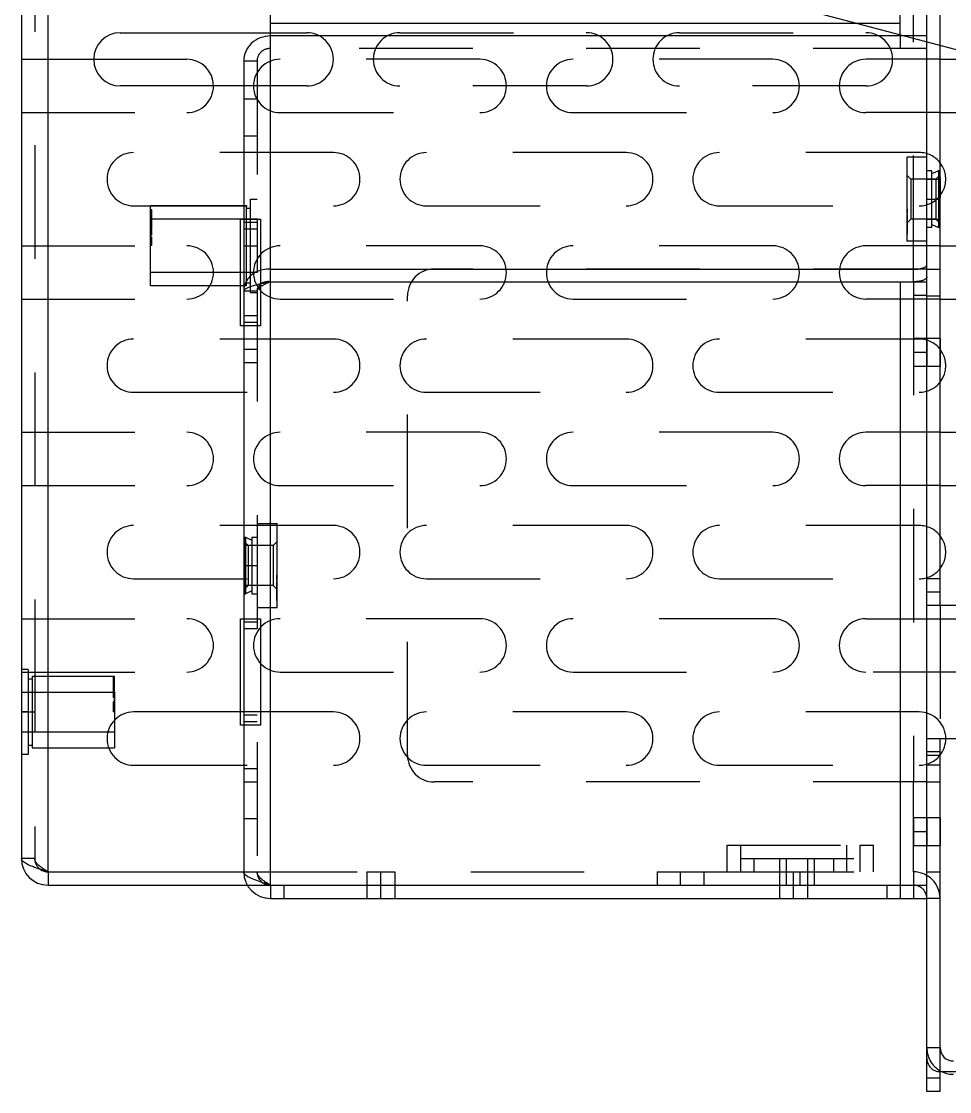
# Model space of a CAD drawing. Header units: millimetres. Extents: x 0 to 8948, y -1340 to 1100.
# Drawn here: x 168.6 to 238.3, y 473.1 to 553.5 of the extents above; entities that cross this region are included whole.
import ezdxf

# ---------------------------------------------------------------- set-up
doc = ezdxf.new("R2010")
doc.units = ezdxf.units.MM
doc.header["$LTSCALE"] = 85.25
doc.linetypes.add('HIDDEN', pattern=[0.2, 0.1, -0.1])
doc.layers.get('0').update_dxf_attribs({"linetype": 'CONTINUOUS'})
for name, color, linetype in [('02___PRT_ALL_AXES', 7, 'CONTINUOUS'), ('03___PRT_ALL_CURVES', 7, 'CONTINUOUS'), ('DEFAULT_2', 8, 'HIDDEN')]:
    doc.layers.add(name, color=color, linetype=linetype)
doc.styles.get("Standard").update_dxf_attribs({"font": 'txt', "width": 0.85})
doc.dimstyles.get("Standard").update_dxf_attribs({"dimtxt": 2.5, "dimasz": 3.5, "dimexe": 1.5, "dimexo": 1, "dimtad": 1, "dimdsep": 46, "dimtxsty": 'Standard', "dimblk": '_FILLED', "dimblk1": '_FILLED', "dimblk2": '_FILLED', "dimcen": 0.09, "dimadec": 0, "dimazin": 0, "dimtol": 1, "dimtp": 0.01, "dimtm": 0.01, "dimtfac": 1, "dimtofl": 0, "dimtmove": 0, "dimatfit": 3, "dimldrblk": '_FILLED', "dimfxl": 0, "dimtolj": 1, "dimarcsym": 0})

# ---------------------------------------------------------------- blocks, each defined once
blk = doc.blocks.new('_FILLED')
at = {"color": 0, "linetype": 'ByBlock'}
blk.add_solid([(0, 0), (-1, 0.214), (-1, -0.214)], dxfattribs=at)

msp = doc.modelspace()

# ---------------------------------------------------------------- linework, layer by layer
at = {"color": 3, "linetype": 'Continuous'}
for p, q in [((236.55, 473.114), (236.55, 728.614)), ((170.55, 489.614), (170.55, 698.614)), ((235.55, 552.369), (235.55, 698.614)), ((168.55, 697.614), (168.55, 490.614)), ((187.25, 534.854), (187.25, 565.909)), ((234.55, 552.369), (234.55, 561.309)), ((234.55, 553.309), (187.25, 553.309)), ((175.98, 552.614), (187.25, 552.614)), ((236.55, 552.369), (187.25, 552.369)), ((185.25, 550.49), (185.25, 489.614)), ((185.25, 548.614), (175.98, 548.614)), ((187.25, 534.854), (235.55, 534.854)), ((185, 530.614), (185, 533.614)), ((187.25, 533.914), (236.55, 533.914)), ((187.25, 488.614), (187.25, 533.914)), ((234.55, 533.914), (234.55, 488.614)), ((185.25, 530.614), (185, 530.614)), ((245.55, 509.614), (236.55, 509.614)), ((185, 508.614), (185.25, 508.614)), ((185, 500.614), (185, 508.614)), ((185.25, 500.614), (185, 500.614)), ((236.55, 499.614), (245.55, 499.614)), ((170.55, 489.614), (185.25, 489.614)), ((170.55, 488.614), (185.518, 488.614)), ((187.25, 488.614), (236.55, 488.614)), ((187.25, 487.614), (236.55, 487.614))]:
    msp.add_line(p, q, dxfattribs=at)
at = {"color": 7, "linetype": 'Continuous'}
for p, q in [((237.55, 509.614), (237.55, 597.614)), ((173.988, 550.614), (180.98, 550.614)), ((237.55, 550.614), (243.85, 550.614)), ((237.55, 546.614), (243.85, 546.614)), ((178.25, 536.614), (178.25, 539.614)), ((237.55, 536.614), (243.85, 536.614)), ((187.25, 533.914), (187.25, 534.854)), ((235.55, 533.914), (235.55, 534.854)), ((237.55, 532.614), (243.85, 532.614)), ((237.55, 522.614), (243.85, 522.614)), ((237.55, 518.614), (243.85, 518.614)), ((237.55, 511.614), (236.55, 511.614)), ((237.55, 510.614), (236.55, 510.614)), ((185.25, 501.614), (185, 501.614)), ((237.55, 473.114), (237.55, 499.614)), ((237.55, 498.614), (236.55, 498.614)), ((237.55, 497.614), (236.55, 497.614)), ((170.55, 489.614), (170.55, 488.614)), ((187.25, 488.614), (187.25, 487.614)), ((235.55, 488.614), (235.55, 487.614)), ((237.55, 474.114), (236.55, 474.114)), ((237.55, 474.614), (237.696, 474.614)), ((237.55, 473.114), (236.55, 473.114))]:
    msp.add_line(p, q, dxfattribs=at)
at = {"color": 3, "linetype": 'Continuous'}
for centre, start in [((175.98, 550.614), 90), ((170.55, 490.614), 180), ((187.25, 489.614), 180), ((238.55, 476.414), 239.86467)]:
    msp.add_arc(centre, 2, start, 270, dxfattribs=at)
at = {"color": 7, "linetype": 'Continuous'}
for centre, radius, start, end in [((180.98, 548.614), 2, 0, 90), ((235.98, 541.614), 2, 321.87082, 38.12918), ((235.98, 527.614), 2, 321.87082, 38.12918), ((235.98, 513.614), 2, 321.87082, 38.12918), ((235.98, 499.614), 2, 321.87082, 360), ((170.55, 490.614), 1, 234.96851, 270), ((238.55, 476.414), 1, 180, 270)]:
    msp.add_arc(centre, radius, start, end, dxfattribs=at)
at = {"color": 3, "linetype": 'Continuous'}
for points, knots in [([(187.25, 552.369), (186.745, 552.369), (185.708, 551.997), (185.25, 550.974), (185.25, 550.49)], [0, 0, 0, 0, 0.510987, 1, 1, 1, 1]), ([(235.55, 534.854), (235.789, 534.854), (236.107, 534.872), (236.55, 535.069), (236.55, 535.196)], [0, 0, 0, 0, 0.652802, 1, 1, 1, 1]), ([(187.25, 534.854), (186.875, 534.882), (186.116, 534.744), (185.56, 534.194), (185.406, 533.879)], [0, 0, 0, 0, 0.518261, 1, 1, 1, 1]), ([(185.836, 533.564), (185.688, 533.517), (185.485, 533.455), (185.25, 533.291), (185.25, 533.214)], [0, 0, 0, 0, 0.668366, 1, 1, 1, 1]), ([(186.533, 533.75), (186.469, 533.735), (186.236, 533.678), (186.003, 533.616), (185.836, 533.564)], [0, 0, 0, 0, 0.272549, 1, 1, 1, 1]), ([(169.976, 489.8), (169.784, 489.863), (169.435, 489.985), (169.032, 490.153), (168.784, 490.299), (168.631, 490.416), (168.55, 490.538), (168.55, 490.614)], [0, 0, 0, 0, 0.358974, 0.654126, 0.770894, 0.865748, 1, 1, 1, 1]), ([(170.55, 489.614), (170.406, 489.66), (170.214, 489.721), (170.023, 489.784), (169.976, 489.8)], [0, 0, 0, 0, 0.754218, 1, 1, 1, 1]), ([(185.959, 489.061), (185.777, 489.137), (185.505, 489.247), (185.25, 489.503), (185.25, 489.614)], [0, 0, 0, 0, 0.639668, 1, 1, 1, 1]), ([(186.683, 488.798), (186.617, 488.819), (186.374, 488.901), (186.133, 488.989), (185.959, 489.061)], [0, 0, 0, 0, 0.267533, 1, 1, 1, 1])]:
    msp.add_open_spline(points, degree=3, knots=knots, dxfattribs=at)
for points in [[(185.406, 533.879), (185.306, 533.675), (185.25, 533.442), (185.25, 533.214)], [(187.25, 533.914), (187.011, 533.861), (186.772, 533.807), (186.533, 533.75)], [(187.25, 488.614), (187.061, 488.675), (186.871, 488.735), (186.683, 488.798)]]:
    msp.add_open_spline(points, degree=3, dxfattribs=at)
at = {"color": 7, "linetype": 'Continuous'}
for points, knots in [([(187.25, 533.914), (187.185, 533.924), (186.937, 533.94), (186.681, 533.861), (186.535, 533.752)], [0, 0, 0, 0, 0.266582, 1, 1, 1, 1]), ([(236.258, 534.014), (236.234, 534.006), (236.127, 533.973), (236.018, 533.952), (235.933, 533.94)], [0, 0, 0, 0, 0.228432, 1, 1, 1, 1]), ([(236.55, 534.256), (236.55, 534.233), (236.504, 534.102), (236.36, 534.049), (236.258, 534.014)], [0, 0, 0, 0, 0.175824, 1, 1, 1, 1])]:
    msp.add_open_spline(points, degree=3, knots=knots, dxfattribs=at)
at = {"layer": '02___PRT_ALL_AXES', "color": 8, "linetype": 'HIDDEN'}
for p, q in [((236.55, 541.614), (237.55, 541.614)), ((236.55, 538.614), (236.55, 541.614)), ((237.55, 538.614), (237.55, 541.614)), ((236.55, 540.114), (237.55, 540.114)), ((185.45, 539.614), (185.25, 539.614)), ((186.25, 538.614), (178.25, 538.614)), ((178.25, 536.614), (178.25, 538.614)), ((185.25, 538.614), (185.25, 534.614)), ((186.25, 538.614), (186.25, 534.614)), ((236.55, 538.614), (237.55, 538.614)), ((185.25, 536.614), (186.25, 536.614)), ((186.25, 534.614), (178.25, 534.614)), ((185.45, 533.614), (185.25, 533.614)), ((237.55, 529.664), (235.55, 529.664)), ((235.55, 529.663), (235.55, 527.565)), ((236.55, 529.664), (236.55, 527.564)), ((237.55, 529.664), (237.55, 527.564)), ((236.55, 528.614), (235.55, 528.614)), ((237.55, 527.564), (235.55, 527.564)), ((186.25, 514.114), (185.25, 514.114)), ((185.25, 514.114), (185.25, 511.114)), ((186.25, 514.114), (186.25, 511.114)), ((185.25, 512.614), (186.25, 512.614)), ((186.25, 511.114), (185.25, 511.114)), ((169.35, 504.314), (175.55, 504.314)), ((168.55, 503.114), (175.55, 503.114)), ((168.55, 503.114), (168.55, 500.114)), ((169.55, 503.114), (169.55, 500.114)), ((175.55, 503.114), (175.55, 498.914)), ((168.55, 501.614), (169.55, 501.614)), ((168.55, 500.114), (175.55, 500.114)), ((169.35, 498.914), (175.55, 498.914)), ((237.55, 493.664), (235.55, 493.664)), ((235.55, 493.663), (235.55, 491.565)), ((236.55, 493.664), (236.55, 491.564)), ((237.55, 493.664), (237.55, 491.564)), ((236.55, 492.614), (235.55, 492.614)), ((237.55, 491.564), (235.55, 491.564)), ((225.5, 490.614), (228.1, 490.614)), ((225.5, 490.614), (225.5, 487.614)), ((226, 490.614), (226, 488.614)), ((227.6, 490.614), (227.6, 487.614)), ((228.1, 490.614), (228.1, 488.614)), ((194.5, 489.614), (194.5, 487.614)), ((194.501, 489.614), (196.6, 489.614)), ((195.55, 487.614), (195.55, 489.614)), ((196.6, 489.614), (196.6, 487.614)), ((216.3, 489.614), (216.3, 488.614)), ((216.301, 489.614), (219.8, 489.614)), ((218.05, 488.614), (218.05, 489.614)), ((219.8, 489.614), (219.8, 488.614)), ((225.5, 489.614), (228.1, 489.614)), ((226.55, 487.614), (226.55, 489.614)), ((227.05, 488.614), (227.05, 489.614)), ((194.501, 488.614), (196.6, 488.614)), ((216.301, 488.614), (219.8, 488.614)), ((225.501, 488.614), (228.1, 488.614)), ((194.501, 487.614), (196.6, 487.614)), ((225.501, 487.614), (227.6, 487.614))]:
    msp.add_line(p, q, dxfattribs=at)
at = {"layer": '02___PRT_ALL_AXES', "color": 7, "linetype": 'Continuous'}
for p, q in [((185.25, 539.614), (178.25, 539.614)), ((178.25, 533.614), (178.25, 536.614)), ((185.25, 533.614), (178.25, 533.614))]:
    msp.add_line(p, q, dxfattribs=at)
at = {"layer": '03___PRT_ALL_CURVES', "color": 8, "linetype": 'HIDDEN'}
msp.add_line((237.55, 541.714), (237.55, 540.214), dxfattribs=at)
at = {"layer": 'DEFAULT_2', "color": 8, "linetype": 'HIDDEN'}
for p, q in [((169.55, 697.614), (169.55, 490.614)), ((187.25, 552.614), (189.98, 552.614)), ((196.98, 552.614), (210.98, 552.614)), ((217.98, 552.614), (231.98, 552.614)), ((234.55, 552.369), (234.55, 551.43)), ((235.55, 534.864), (235.55, 552.369)), ((236.55, 551.43), (187.25, 551.43)), ((168.55, 550.614), (173.988, 550.614)), ((185.25, 550.49), (186.25, 550.49)), ((186.25, 550.49), (186.25, 489.614)), ((202.98, 550.614), (187.98, 550.614)), ((224.98, 550.614), (209.98, 550.614)), ((237.55, 550.614), (231.98, 550.614)), ((189.98, 548.614), (185.25, 548.614)), ((210.98, 548.614), (196.98, 548.614)), ((231.98, 548.614), (217.98, 548.614)), ((185.25, 547.649), (186.25, 547.649)), ((168.55, 546.614), (180.98, 546.614)), ((187.98, 546.614), (202.98, 546.614)), ((209.98, 546.614), (224.98, 546.614)), ((237.55, 546.614), (231.98, 546.614)), ((185.25, 544.866), (186.25, 544.866)), ((191.98, 543.614), (176.98, 543.614)), ((213.98, 543.614), (198.98, 543.614)), ((235.98, 543.614), (220.98, 543.614)), ((236.55, 543.264), (235.05, 543.264)), ((235.05, 543.264), (235.05, 536.964)), ((235.35, 541.614), (235.05, 541.914)), ((237.22, 541.614), (235.35, 541.614)), ((235.35, 541.614), (235.35, 538.614)), ((236.93, 542.239), (236.55, 542.239)), ((236.93, 537.989), (236.93, 542.239)), ((237.42, 542.239), (236.93, 542.014)), ((237.52, 541.914), (237.22, 541.614)), ((237.22, 541.614), (237.22, 538.614)), ((237.52, 542.239), (237.42, 542.239)), ((237.42, 542.239), (237.42, 537.989)), ((237.52, 537.989), (237.52, 542.239)), ((185.75, 540.114), (186.25, 540.114)), ((185.75, 533.114), (185.75, 540.114)), ((176.98, 539.614), (191.98, 539.614)), ((178.35, 539.323), (178.25, 539.323)), ((178.25, 539.199), (178.35, 539.199)), ((178.35, 537.816), (178.35, 539.323)), ((185.45, 533.614), (185.45, 539.614)), ((185.75, 539.414), (185.45, 539.414)), ((198.98, 539.614), (213.98, 539.614)), ((220.98, 539.614), (235.98, 539.614)), ((235.07, 539.378), (235.05, 539.378)), ((235.05, 539.35), (235.07, 539.35)), ((235.07, 539.295), (235.05, 539.295)), ((235.07, 539.229), (235.05, 539.229)), ((235.07, 539.224), (235.05, 539.224)), ((235.05, 539.193), (235.07, 539.193)), ((235.07, 539.178), (235.05, 539.178)), ((235.05, 539.174), (235.07, 539.174)), ((235.07, 539.168), (235.05, 539.168)), ((235.07, 539.163), (235.05, 539.163)), ((235.07, 539.378), (235.07, 539.027)), ((178.35, 539.125), (178.25, 539.125)), ((178.25, 539.069), (178.35, 539.069)), ((178.25, 539.041), (178.35, 539.041)), ((178.25, 539.005), (178.35, 539.005)), ((178.25, 538.991), (178.35, 538.991)), ((178.25, 538.936), (178.35, 538.936)), ((178.25, 538.912), (178.35, 538.912)), ((178.25, 538.875), (178.35, 538.875)), ((178.25, 538.837), (178.35, 538.837)), ((178.25, 538.808), (178.35, 538.808)), ((178.25, 538.756), (178.35, 538.756)), ((178.25, 538.693), (178.35, 538.693)), ((178.25, 538.659), (178.35, 538.659)), ((178.25, 538.591), (178.35, 538.591)), ((178.25, 538.554), (178.35, 538.554)), ((178.25, 538.542), (178.35, 538.542)), ((178.25, 538.539), (178.35, 538.539)), ((178.25, 538.535), (178.35, 538.535)), ((178.25, 538.517), (178.35, 538.517)), ((178.25, 538.514), (178.35, 538.514)), ((178.25, 538.492), (178.35, 538.492)), ((178.25, 538.475), (178.35, 538.475)), ((178.25, 538.448), (178.35, 538.448)), ((178.25, 538.435), (178.35, 538.435)), ((178.25, 538.419), (178.35, 538.419)), ((178.25, 538.412), (178.35, 538.412)), ((178.25, 538.399), (178.35, 538.399)), ((178.35, 538.38), (178.25, 538.38)), ((185, 538.614), (186.5, 538.614)), ((185, 533.614), (185, 538.614)), ((186.25, 538.364), (185.25, 538.364)), ((186.5, 538.614), (186.5, 530.614)), ((235.07, 539.127), (235.05, 539.127)), ((235.05, 539.123), (235.07, 539.123)), ((235.07, 539.08), (235.05, 539.08)), ((235.07, 539.033), (235.05, 539.033)), ((235.05, 539.027), (235.07, 539.027)), ((235.07, 538.916), (235.05, 538.916)), ((235.07, 538.895), (235.05, 538.895)), ((235.07, 538.794), (235.05, 538.794)), ((235.07, 538.793), (235.05, 538.793)), ((235.07, 538.776), (235.05, 538.776)), ((235.07, 538.749), (235.05, 538.749)), ((235.07, 538.733), (235.05, 538.733)), ((235.07, 538.733), (235.05, 538.733)), ((235.07, 538.732), (235.05, 538.732)), ((235.07, 538.713), (235.05, 538.713)), ((235.07, 538.712), (235.05, 538.712)), ((235.07, 538.702), (235.05, 538.702)), ((235.07, 538.663), (235.05, 538.663)), ((235.07, 538.659), (235.05, 538.659)), ((235.07, 538.636), (235.05, 538.636)), ((235.07, 538.618), (235.05, 538.618)), ((235.35, 538.614), (235.05, 538.314)), ((235.07, 538.61), (235.05, 538.61)), ((235.07, 538.598), (235.05, 538.598)), ((235.07, 538.598), (235.05, 538.598)), ((235.07, 538.57), (235.05, 538.57)), ((235.07, 538.556), (235.05, 538.556)), ((235.07, 538.554), (235.05, 538.554)), ((235.07, 538.55), (235.05, 538.55)), ((235.05, 538.546), (235.07, 538.546)), ((235.07, 538.534), (235.05, 538.534)), ((235.07, 538.502), (235.05, 538.502)), ((235.07, 538.502), (235.05, 538.502)), ((235.05, 538.498), (235.07, 538.498)), ((235.07, 538.495), (235.05, 538.495)), ((235.07, 538.472), (235.05, 538.472)), ((235.07, 538.462), (235.05, 538.462)), ((235.07, 538.458), (235.05, 538.458)), ((235.07, 538.445), (235.05, 538.445)), ((235.05, 538.425), (235.07, 538.425)), ((235.07, 538.393), (235.05, 538.393)), ((235.07, 538.341), (235.05, 538.341)), ((235.07, 538.916), (235.07, 537.485)), ((237.22, 538.614), (235.35, 538.614)), ((237.22, 538.614), (237.52, 538.314)), ((178.35, 538.298), (178.25, 538.298)), ((178.25, 538.236), (178.35, 538.236)), ((178.25, 538.174), (178.35, 538.174)), ((178.25, 538.156), (178.35, 538.156)), ((178.25, 538.094), (178.35, 538.094)), ((178.25, 538.024), (178.35, 538.024)), ((178.25, 537.978), (178.35, 537.978)), ((178.25, 537.962), (178.35, 537.962)), ((178.25, 537.895), (178.35, 537.895)), ((178.25, 537.816), (178.35, 537.816)), ((178.25, 537.734), (178.35, 537.734)), ((178.25, 537.725), (178.35, 537.725)), ((178.25, 537.66), (178.35, 537.66)), ((178.25, 537.658), (178.35, 537.658)), ((178.25, 537.637), (178.35, 537.637)), ((178.25, 537.629), (178.35, 537.629)), ((178.25, 537.616), (178.35, 537.616)), ((178.25, 537.603), (178.35, 537.603)), ((178.25, 537.591), (178.35, 537.591)), ((178.25, 537.585), (178.35, 537.585)), ((178.25, 537.572), (178.35, 537.572)), ((178.25, 537.56), (178.35, 537.56)), ((178.25, 537.547), (178.35, 537.547)), ((178.25, 537.539), (178.35, 537.539)), ((178.35, 537.442), (178.35, 537.734)), ((186.25, 537.864), (185.25, 537.864)), ((235.07, 538.312), (235.05, 538.312)), ((235.07, 538.303), (235.05, 538.303)), ((235.07, 538.287), (235.05, 538.287)), ((235.07, 538.267), (235.05, 538.267)), ((235.05, 538.259), (235.07, 538.259)), ((235.07, 538.251), (235.05, 538.251)), ((235.05, 538.25), (235.07, 538.25)), ((235.05, 538.243), (235.07, 538.243)), ((235.07, 538.214), (235.05, 538.214)), ((235.07, 538.197), (235.05, 538.197)), ((235.07, 538.193), (235.05, 538.193)), ((235.07, 538.171), (235.05, 538.171)), ((235.07, 538.158), (235.05, 538.158)), ((235.07, 538.081), (235.05, 538.081)), ((235.07, 538.079), (235.05, 538.079)), ((235.07, 538.071), (235.05, 538.071)), ((235.07, 538.068), (235.05, 538.068)), ((235.07, 538.055), (235.05, 538.055)), ((235.07, 538.054), (235.05, 538.054)), ((235.07, 538.053), (235.05, 538.053)), ((235.07, 538.041), (235.05, 538.041)), ((235.05, 538.041), (235.07, 538.041)), ((235.05, 538.038), (235.07, 538.038)), ((235.05, 538.03), (235.07, 538.03)), ((235.07, 538.024), (235.05, 538.024)), ((235.07, 538.016), (235.05, 538.016)), ((235.07, 537.996), (235.05, 537.996)), ((235.07, 537.991), (235.05, 537.991)), ((235.07, 537.977), (235.05, 537.977)), ((235.07, 537.971), (235.05, 537.971)), ((235.07, 537.95), (235.05, 537.95)), ((235.07, 537.949), (235.05, 537.949)), ((235.07, 537.947), (235.05, 537.947)), ((235.07, 537.934), (235.05, 537.934)), ((235.05, 537.921), (235.07, 537.921)), ((235.07, 537.913), (235.05, 537.913)), ((235.07, 537.894), (235.05, 537.894)), ((235.07, 537.857), (235.05, 537.857)), ((235.07, 537.838), (235.05, 537.838)), ((235.07, 537.825), (235.05, 537.825)), ((235.07, 537.817), (235.05, 537.817)), ((235.07, 537.806), (235.05, 537.806)), ((235.07, 537.795), (235.05, 537.795)), ((235.07, 537.793), (235.05, 537.793)), ((235.05, 537.781), (235.07, 537.781)), ((235.07, 537.78), (235.05, 537.78)), ((235.07, 537.773), (235.05, 537.773)), ((235.05, 537.77), (235.07, 537.77)), ((235.05, 537.767), (235.07, 537.767)), ((235.07, 537.754), (235.05, 537.754)), ((235.07, 537.751), (235.05, 537.751)), ((235.07, 537.751), (235.05, 537.751)), ((235.07, 537.735), (235.05, 537.735)), ((235.07, 537.718), (235.05, 537.718)), ((235.07, 537.717), (235.05, 537.717)), ((235.07, 537.699), (235.05, 537.699)), ((235.07, 537.684), (235.05, 537.684)), ((235.07, 537.678), (235.05, 537.678)), ((235.05, 537.672), (235.07, 537.672)), ((235.07, 537.65), (235.05, 537.65)), ((235.07, 537.649), (235.05, 537.649)), ((235.07, 537.635), (235.05, 537.635)), ((235.07, 537.555), (235.05, 537.555)), ((235.07, 537.549), (235.05, 537.549)), ((235.07, 537.545), (235.05, 537.545)), ((236.93, 537.989), (236.55, 537.989)), ((236.93, 538.214), (237.42, 537.989)), ((237.52, 537.989), (237.42, 537.989)), ((178.25, 537.517), (178.35, 537.517)), ((178.25, 537.516), (178.35, 537.516)), ((178.25, 537.451), (178.35, 537.451)), ((178.25, 537.442), (178.35, 537.442)), ((178.25, 537.291), (178.35, 537.291)), ((178.25, 537.285), (178.35, 537.285)), ((178.25, 537.27), (178.35, 537.27)), ((178.25, 537.24), (178.35, 537.24)), ((178.25, 537.229), (178.35, 537.229)), ((178.25, 537.227), (178.35, 537.227)), ((178.25, 537.222), (178.35, 537.222)), ((178.25, 537.209), (178.35, 537.209)), ((178.25, 537.205), (178.35, 537.205)), ((178.25, 537.202), (178.35, 537.202)), ((178.25, 537.177), (178.35, 537.177)), ((178.25, 537.169), (178.35, 537.169)), ((178.25, 537.167), (178.35, 537.167)), ((178.25, 537.162), (178.35, 537.162)), ((178.25, 537.152), (178.35, 537.152)), ((178.25, 537.144), (178.35, 537.144)), ((178.25, 537.143), (178.35, 537.143)), ((178.25, 537.139), (178.35, 537.139)), ((178.25, 537.132), (178.35, 537.132)), ((178.25, 537.121), (178.35, 537.121)), ((178.25, 537.118), (178.35, 537.118)), ((178.25, 537.107), (178.35, 537.107)), ((178.25, 537.099), (178.35, 537.099)), ((178.35, 537.074), (178.25, 537.074)), ((178.25, 537.072), (178.35, 537.072)), ((178.25, 537.059), (178.35, 537.059)), ((178.25, 537.043), (178.35, 537.043)), ((178.25, 537.031), (178.35, 537.031)), ((178.25, 537.026), (178.35, 537.026)), ((178.25, 537.004), (178.35, 537.004)), ((178.25, 536.995), (178.35, 536.995)), ((178.25, 536.977), (178.35, 536.977)), ((178.35, 536.97), (178.25, 536.97)), ((178.25, 536.958), (178.35, 536.958)), ((178.25, 536.946), (178.35, 536.946)), ((178.25, 536.938), (178.35, 536.938)), ((178.25, 536.929), (178.35, 536.929)), ((178.25, 536.909), (178.35, 536.909)), ((178.25, 536.892), (178.35, 536.892)), ((178.25, 536.888), (178.35, 536.888)), ((178.25, 536.88), (178.35, 536.88)), ((178.25, 536.874), (178.35, 536.874)), ((178.25, 536.86), (178.35, 536.86)), ((178.25, 536.838), (178.35, 536.838)), ((178.25, 536.828), (178.35, 536.828)), ((178.25, 536.813), (178.35, 536.813)), ((178.25, 536.801), (178.35, 536.801)), ((178.25, 536.8), (178.35, 536.8)), ((178.25, 536.798), (178.35, 536.798)), ((178.25, 536.787), (178.35, 536.787)), ((178.25, 536.78), (178.35, 536.78)), ((178.25, 536.773), (178.35, 536.773)), ((178.25, 536.771), (178.35, 536.771)), ((178.25, 536.769), (178.35, 536.769)), ((178.25, 536.766), (178.35, 536.766)), ((178.25, 536.747), (178.35, 536.747)), ((178.25, 536.743), (178.35, 536.743)), ((178.25, 536.742), (178.35, 536.742)), ((178.25, 536.724), (178.35, 536.724)), ((178.35, 536.66), (178.35, 537.291)), ((235.07, 537.514), (235.05, 537.514)), ((235.05, 537.513), (235.07, 537.513)), ((235.07, 537.487), (235.05, 537.487)), ((235.05, 537.485), (235.07, 537.485)), ((236.55, 536.964), (235.05, 536.964)), ((168.55, 536.614), (180.98, 536.614)), ((178.25, 536.712), (178.35, 536.712)), ((178.25, 536.71), (178.35, 536.71)), ((178.25, 536.697), (178.35, 536.697)), ((178.25, 536.69), (178.35, 536.69)), ((178.25, 536.682), (178.35, 536.682)), ((178.25, 536.667), (178.35, 536.667)), ((178.25, 536.66), (178.35, 536.66)), ((185.75, 536.614), (186.25, 536.614)), ((202.98, 536.614), (187.98, 536.614)), ((224.98, 536.614), (209.98, 536.614)), ((237.55, 536.614), (231.98, 536.614)), ((236.55, 534.864), (199.55, 534.864)), ((236.55, 534.864), (237.55, 534.864)), ((185.75, 533.814), (185.45, 533.814)), ((235.55, 533.914), (235.55, 496.364)), ((186.25, 533.214), (185.25, 533.214)), ((185.75, 533.114), (186.25, 533.114)), ((197.55, 498.364), (197.55, 532.864)), ((235.55, 532.914), (236.55, 532.914)), ((236.55, 532.864), (237.55, 532.864)), ((168.55, 532.614), (180.98, 532.614)), ((187.98, 532.614), (202.98, 532.614)), ((209.98, 532.614), (224.98, 532.614)), ((237.55, 532.614), (231.98, 532.614)), ((186.25, 531.364), (185.25, 531.364)), ((186.25, 530.864), (185.25, 530.864)), ((186.5, 530.614), (185.25, 530.614)), ((191.98, 529.614), (176.98, 529.614)), ((213.98, 529.614), (198.98, 529.614)), ((235.98, 529.614), (220.98, 529.614)), ((185.25, 528.864), (186.25, 528.864)), ((185.25, 527.864), (186.25, 527.864)), ((176.98, 525.614), (191.98, 525.614)), ((198.98, 525.614), (213.98, 525.614)), ((220.98, 525.614), (235.98, 525.614)), ((168.55, 522.614), (180.98, 522.614)), ((202.98, 522.614), (187.98, 522.614)), ((224.98, 522.614), (209.98, 522.614)), ((237.55, 522.614), (231.98, 522.614)), ((168.55, 518.614), (180.98, 518.614)), ((187.98, 518.614), (202.98, 518.614)), ((209.98, 518.614), (224.98, 518.614)), ((237.55, 518.614), (231.98, 518.614)), ((191.98, 515.614), (176.98, 515.614)), ((186.25, 515.764), (187.75, 515.764)), ((187.75, 509.464), (187.75, 515.764)), ((213.98, 515.614), (198.98, 515.614)), ((235.98, 515.614), (220.98, 515.614)), ((185.28, 514.739), (185.38, 514.739)), ((185.28, 514.739), (185.28, 510.489)), ((185.28, 514.414), (185.58, 514.114)), ((185.38, 514.739), (185.87, 514.514)), ((185.38, 514.739), (185.38, 510.489)), ((185.87, 514.739), (186.25, 514.739)), ((185.87, 514.739), (185.87, 510.489)), ((187.45, 514.114), (187.75, 514.414)), ((187.45, 514.114), (185.58, 514.114)), ((185.58, 514.114), (185.58, 511.114)), ((187.45, 514.114), (187.45, 511.114)), ((187.73, 511.878), (187.75, 511.878)), ((187.73, 511.527), (187.73, 511.878)), ((187.75, 511.85), (187.73, 511.85)), ((176.98, 511.614), (191.98, 511.614)), ((185.58, 511.114), (185.28, 510.814)), ((187.45, 511.114), (185.58, 511.114)), ((187.45, 511.114), (187.75, 510.814)), ((187.73, 511.795), (187.75, 511.795)), ((187.73, 511.729), (187.75, 511.729)), ((187.73, 511.724), (187.75, 511.724)), ((187.75, 511.693), (187.73, 511.693)), ((187.73, 511.678), (187.75, 511.678)), ((187.73, 511.674), (187.75, 511.674)), ((187.73, 511.668), (187.75, 511.668)), ((187.73, 511.663), (187.75, 511.663)), ((187.73, 511.627), (187.75, 511.627)), ((187.75, 511.623), (187.73, 511.623)), ((187.73, 511.58), (187.75, 511.58)), ((187.73, 511.533), (187.75, 511.533)), ((187.75, 511.527), (187.73, 511.527)), ((187.73, 511.416), (187.75, 511.416)), ((187.73, 509.985), (187.73, 511.416)), ((187.73, 511.395), (187.75, 511.395)), ((187.75, 511.294), (187.73, 511.294)), ((187.73, 511.293), (187.75, 511.293)), ((187.73, 511.276), (187.75, 511.276)), ((187.73, 511.249), (187.75, 511.249)), ((187.75, 511.233), (187.73, 511.233)), ((187.73, 511.233), (187.75, 511.233)), ((187.73, 511.232), (187.75, 511.232)), ((187.73, 511.213), (187.75, 511.213)), ((187.73, 511.212), (187.75, 511.212)), ((187.73, 511.202), (187.75, 511.202)), ((187.73, 511.163), (187.75, 511.163)), ((187.73, 511.159), (187.75, 511.159)), ((187.73, 511.136), (187.75, 511.136)), ((187.73, 511.118), (187.75, 511.118)), ((187.73, 511.11), (187.75, 511.11)), ((187.73, 511.098), (187.75, 511.098)), ((187.75, 511.098), (187.73, 511.098)), ((187.73, 511.07), (187.75, 511.07)), ((187.73, 511.056), (187.75, 511.056)), ((187.73, 511.054), (187.75, 511.054)), ((187.73, 511.05), (187.75, 511.05)), ((187.75, 511.046), (187.73, 511.046)), ((187.73, 511.034), (187.75, 511.034)), ((198.98, 511.614), (213.98, 511.614)), ((220.98, 511.614), (235.98, 511.614)), ((185.28, 510.489), (185.38, 510.489)), ((185.87, 510.714), (185.38, 510.489)), ((185.87, 510.489), (186.25, 510.489)), ((187.73, 511.002), (187.75, 511.002)), ((187.73, 511.002), (187.75, 511.002)), ((187.75, 510.998), (187.73, 510.998)), ((187.73, 510.995), (187.75, 510.995)), ((187.73, 510.972), (187.75, 510.972)), ((187.73, 510.962), (187.75, 510.962)), ((187.73, 510.958), (187.75, 510.958)), ((187.73, 510.945), (187.75, 510.945)), ((187.75, 510.925), (187.73, 510.925)), ((187.73, 510.893), (187.75, 510.893)), ((187.73, 510.841), (187.75, 510.841)), ((187.73, 510.812), (187.75, 510.812)), ((187.73, 510.803), (187.75, 510.803)), ((187.73, 510.787), (187.75, 510.787)), ((187.73, 510.767), (187.75, 510.767)), ((187.75, 510.759), (187.73, 510.759)), ((187.73, 510.751), (187.75, 510.751)), ((187.75, 510.75), (187.73, 510.75)), ((187.73, 510.743), (187.75, 510.743)), ((187.73, 510.714), (187.75, 510.714)), ((187.73, 510.697), (187.75, 510.697)), ((187.73, 510.693), (187.75, 510.693)), ((187.73, 510.671), (187.75, 510.671)), ((187.73, 510.658), (187.75, 510.658)), ((187.75, 510.581), (187.73, 510.581)), ((187.73, 510.579), (187.75, 510.579)), ((187.73, 510.571), (187.75, 510.571)), ((187.73, 510.568), (187.75, 510.568)), ((187.73, 510.555), (187.75, 510.555)), ((187.75, 510.554), (187.73, 510.554)), ((187.73, 510.553), (187.75, 510.553)), ((187.73, 510.541), (187.75, 510.541)), ((187.75, 510.541), (187.73, 510.541)), ((187.73, 510.538), (187.75, 510.538)), ((187.75, 510.53), (187.73, 510.53)), ((187.73, 510.524), (187.75, 510.524)), ((187.73, 510.516), (187.75, 510.516)), ((187.73, 510.496), (187.75, 510.496)), ((187.73, 510.491), (187.75, 510.491)), ((187.73, 510.477), (187.75, 510.477)), ((187.73, 510.471), (187.75, 510.471)), ((187.73, 510.45), (187.75, 510.45)), ((187.73, 510.449), (187.75, 510.449)), ((187.73, 510.447), (187.75, 510.447)), ((187.73, 510.434), (187.75, 510.434)), ((187.75, 510.421), (187.73, 510.421)), ((187.73, 510.413), (187.75, 510.413)), ((187.73, 510.394), (187.75, 510.394)), ((187.73, 510.357), (187.75, 510.357)), ((187.73, 510.338), (187.75, 510.338)), ((187.73, 510.325), (187.75, 510.325)), ((187.73, 510.317), (187.75, 510.317)), ((187.73, 510.306), (187.75, 510.306)), ((187.73, 510.295), (187.75, 510.295)), ((187.73, 510.293), (187.75, 510.293)), ((187.75, 510.281), (187.73, 510.281)), ((187.73, 510.28), (187.75, 510.28)), ((187.73, 510.273), (187.75, 510.273)), ((187.75, 510.27), (187.73, 510.27)), ((187.73, 510.267), (187.75, 510.267)), ((187.73, 510.254), (187.75, 510.254)), ((187.73, 510.251), (187.75, 510.251)), ((187.73, 510.251), (187.75, 510.251)), ((187.73, 510.235), (187.75, 510.235)), ((187.73, 510.218), (187.75, 510.218)), ((187.73, 510.217), (187.75, 510.217)), ((186.25, 509.464), (187.75, 509.464)), ((187.73, 510.199), (187.75, 510.199)), ((187.73, 510.184), (187.75, 510.184)), ((187.73, 510.178), (187.75, 510.178)), ((187.75, 510.172), (187.73, 510.172)), ((187.73, 510.15), (187.75, 510.15)), ((187.73, 510.149), (187.75, 510.149)), ((187.73, 510.135), (187.75, 510.135)), ((187.73, 510.055), (187.75, 510.055)), ((187.73, 510.049), (187.75, 510.049)), ((187.73, 510.045), (187.75, 510.045)), ((187.73, 510.014), (187.75, 510.014)), ((187.75, 510.013), (187.73, 510.013)), ((187.73, 509.987), (187.75, 509.987)), ((187.73, 509.985), (187.75, 509.985)), ((237.55, 509.614), (237.55, 499.614)), ((168.55, 508.614), (180.98, 508.614)), ((185.25, 508.614), (186.5, 508.614)), ((186.5, 508.614), (186.5, 500.614)), ((202.98, 508.614), (187.98, 508.614)), ((224.98, 508.614), (209.98, 508.614)), ((231.98, 508.614), (243.85, 508.614)), ((186.25, 508.364), (185.25, 508.364)), ((186.25, 507.864), (185.25, 507.864)), ((169.05, 504.814), (168.55, 504.814)), ((168.55, 504.614), (180.98, 504.614)), ((169.05, 504.814), (169.05, 498.414)), ((187.98, 504.614), (202.98, 504.614)), ((209.98, 504.614), (224.98, 504.614)), ((241.05, 504.614), (231.98, 504.614)), ((169.05, 504.114), (169.35, 504.114)), ((169.35, 504.314), (169.35, 498.914)), ((175.45, 504.312), (175.55, 504.312)), ((175.45, 504.312), (175.45, 502.697)), ((175.45, 504.308), (175.55, 504.308)), ((175.45, 504.3), (175.55, 504.3)), ((175.45, 504.296), (175.55, 504.296)), ((175.45, 504.254), (175.55, 504.254)), ((175.45, 504.225), (175.55, 504.225)), ((175.55, 504.201), (175.45, 504.201)), ((175.55, 504.002), (175.45, 504.002)), ((175.55, 503.998), (175.45, 503.998)), ((175.55, 503.996), (175.45, 503.996)), ((175.45, 503.973), (175.55, 503.973)), ((175.55, 503.965), (175.45, 503.965)), ((175.55, 503.921), (175.45, 503.921)), ((175.55, 503.908), (175.45, 503.908)), ((175.55, 503.905), (175.45, 503.905)), ((175.55, 503.893), (175.45, 503.893)), ((175.45, 503.881), (175.55, 503.881)), ((175.55, 503.869), (175.45, 503.869)), ((175.55, 503.867), (175.45, 503.867)), ((175.55, 503.824), (175.45, 503.824)), ((175.55, 503.805), (175.45, 503.805)), ((175.55, 501.614), (175.55, 504.314)), ((175.55, 503.745), (175.45, 503.745)), ((175.55, 503.733), (175.45, 503.733)), ((175.55, 503.693), (175.45, 503.693)), ((175.55, 503.676), (175.45, 503.676)), ((175.55, 503.635), (175.45, 503.635)), ((175.55, 503.6), (175.45, 503.6)), ((175.55, 503.588), (175.45, 503.588)), ((175.55, 503.549), (175.45, 503.549)), ((175.55, 503.548), (175.45, 503.548)), ((175.55, 503.534), (175.45, 503.534)), ((175.55, 503.515), (175.45, 503.515)), ((175.55, 503.505), (175.45, 503.505)), ((175.55, 503.495), (175.45, 503.495)), ((175.55, 503.475), (175.45, 503.475)), ((175.55, 503.464), (175.45, 503.464)), ((175.55, 503.461), (175.45, 503.461)), ((175.55, 503.459), (175.45, 503.459)), ((175.55, 503.454), (175.45, 503.454)), ((175.55, 503.433), (175.45, 503.433)), ((175.55, 503.4), (175.45, 503.4)), ((175.55, 503.399), (175.45, 503.399)), ((175.55, 503.383), (175.45, 503.383)), ((175.55, 503.37), (175.45, 503.37)), ((175.55, 503.366), (175.45, 503.366)), ((175.55, 503.346), (175.45, 503.346)), ((175.55, 503.332), (175.45, 503.332)), ((175.55, 503.332), (175.45, 503.332)), ((175.55, 503.324), (175.45, 503.324)), ((175.55, 503.288), (175.45, 503.288)), ((175.55, 503.285), (175.45, 503.285)), ((175.55, 503.274), (175.45, 503.274)), ((175.55, 503.274), (175.45, 503.274)), ((175.55, 503.256), (175.45, 503.256)), ((175.55, 503.255), (175.45, 503.255)), ((175.55, 503.209), (175.45, 503.209)), ((175.55, 503.184), (175.45, 503.184)), ((175.55, 503.179), (175.45, 503.179)), ((175.55, 503.175), (175.45, 503.175)), ((175.55, 503.143), (175.45, 503.143)), ((175.55, 503.141), (175.45, 503.141)), ((175.55, 503.126), (175.45, 503.126)), ((175.55, 503.11), (175.45, 503.11)), ((175.55, 503.105), (175.45, 503.105)), ((175.55, 503.089), (175.45, 503.089)), ((175.55, 503.083), (175.45, 503.083)), ((175.55, 503.082), (175.45, 503.082)), ((175.55, 503.078), (175.45, 503.078)), ((175.55, 503.06), (175.45, 503.06)), ((175.55, 503.027), (175.45, 503.027)), ((175.55, 503.017), (175.45, 503.017)), ((175.55, 503.003), (175.45, 503.003)), ((175.55, 502.997), (175.45, 502.997)), ((175.55, 502.983), (175.45, 502.983)), ((175.55, 502.936), (175.45, 502.936)), ((175.55, 502.931), (175.45, 502.931)), ((175.55, 502.907), (175.45, 502.907)), ((175.55, 502.897), (175.45, 502.897)), ((175.55, 502.883), (175.45, 502.883)), ((175.55, 502.873), (175.45, 502.873)), ((175.55, 502.848), (175.45, 502.848)), ((175.55, 502.844), (175.45, 502.844)), ((175.55, 502.797), (175.45, 502.797)), ((175.55, 502.763), (175.45, 502.763)), ((175.55, 502.702), (175.45, 502.702)), ((175.55, 502.697), (175.45, 502.697)), ((175.55, 502.375), (175.45, 502.375)), ((175.45, 502.375), (175.45, 501.62)), ((175.45, 502.364), (175.55, 502.364)), ((175.55, 502.352), (175.45, 502.352)), ((175.45, 502.245), (175.55, 502.245)), ((169.05, 501.614), (168.55, 501.614)), ((175.55, 501.765), (175.45, 501.765)), ((175.55, 501.644), (175.45, 501.644)), ((175.55, 501.62), (175.45, 501.62)), ((185, 501.614), (176.98, 501.614)), ((191.98, 501.614), (185.25, 501.614)), ((213.98, 501.614), (198.98, 501.614)), ((235.98, 501.614), (220.98, 501.614)), ((186.25, 501.364), (185.25, 501.364)), ((186.25, 500.864), (185.25, 500.864)), ((186.5, 500.614), (185.25, 500.614)), ((169.05, 499.114), (169.35, 499.114)), ((169.05, 498.414), (168.55, 498.414)), ((236.55, 498.364), (237.55, 498.364)), ((176.98, 497.614), (191.98, 497.614)), ((185.25, 497.364), (186.25, 497.364)), ((198.98, 497.614), (213.98, 497.614)), ((220.98, 497.614), (235.98, 497.614)), ((185.25, 496.364), (186.25, 496.364)), ((236.55, 496.364), (199.55, 496.364)), ((235.55, 489.614), (235.55, 496.364)), ((236.55, 496.364), (237.55, 496.364)), ((185.25, 493.614), (186.25, 493.614)), ((221.55, 491.614), (231.55, 491.614)), ((221.55, 489.614), (221.55, 491.614)), ((222.55, 491.614), (222.55, 489.614)), ((230.55, 489.614), (230.55, 491.614)), ((231.55, 491.614), (232.55, 491.614)), ((231.55, 489.614), (231.55, 491.614)), ((232.55, 489.614), (232.55, 491.614)), ((169.55, 490.614), (168.55, 490.614)), ((222.55, 490.614), (231.55, 490.614)), ((223.55, 490.614), (223.55, 489.614)), ((229.55, 490.614), (229.55, 489.614)), ((185.25, 489.614), (221.55, 489.614)), ((221.55, 489.614), (222.55, 489.614)), ((222.55, 489.614), (236.55, 489.614)), ((235.55, 489.614), (235.55, 488.614)), ((236.55, 489.614), (237.55, 489.614)), ((185.518, 488.614), (187.25, 488.614)), ((188.25, 488.614), (188.25, 487.614)), ((233.55, 488.614), (233.55, 487.614)), ((234.55, 488.614), (234.55, 487.614)), ((237.55, 487.614), (236.55, 487.614)), ((236.55, 476.414), (237.55, 476.414)), ((237.696, 474.614), (243.85, 474.614))]:
    msp.add_line(p, q, dxfattribs=at)
for centre, radius, start, end in [((189.98, 550.614), 2, 270, 90), ((196.98, 550.614), 2, 90, 270), ((210.98, 550.614), 2, 270, 90), ((217.98, 550.614), 2, 90, 270), ((231.98, 550.614), 2, 270, 90), ((187.98, 548.614), 2, 90, 270), ((202.98, 548.614), 2, 270, 90), ((209.98, 548.614), 2, 90, 270), ((224.98, 548.614), 2, 270, 90), ((231.98, 548.614), 2, 90, 270), ((180.98, 548.614), 2, 270, 360), ((176.98, 541.614), 2, 90, 270), ((191.98, 541.614), 2, 270, 90), ((198.98, 541.614), 2, 90, 270), ((213.98, 541.614), 2, 270, 90), ((220.98, 541.614), 2, 90, 270), ((235.98, 541.614), 2, 38.12918, 90), ((235.98, 541.614), 2, 270, 321.87082), ((180.98, 534.614), 2, 270, 90), ((187.98, 534.614), 2, 90, 270), ((202.98, 534.614), 2, 270, 90), ((209.98, 534.614), 2, 90, 270), ((224.98, 534.614), 2, 270, 90), ((231.98, 534.614), 2, 90, 270), ((199.55, 532.864), 2, 90, 180), ((176.98, 527.614), 2, 90, 270), ((191.98, 527.614), 2, 270, 90), ((198.98, 527.614), 2, 90, 270), ((213.98, 527.614), 2, 270, 90), ((220.98, 527.614), 2, 90, 270), ((235.98, 527.614), 2, 38.12918, 90), ((235.98, 527.614), 2, 270, 321.87082), ((180.98, 520.614), 2, 270, 90), ((187.98, 520.614), 2, 90, 270), ((202.98, 520.614), 2, 270, 90), ((209.98, 520.614), 2, 90, 270), ((224.98, 520.614), 2, 270, 90), ((231.98, 520.614), 2, 90, 270), ((176.98, 513.614), 2, 90, 270), ((191.98, 513.614), 2, 270, 90), ((198.98, 513.614), 2, 90, 270), ((213.98, 513.614), 2, 270, 90), ((220.98, 513.614), 2, 90, 270), ((235.98, 513.614), 2, 38.12918, 90), ((235.98, 513.614), 2, 270, 321.87082), ((180.98, 506.614), 2, 270, 90), ((187.98, 506.614), 2, 90, 270), ((202.98, 506.614), 2, 270, 90), ((209.98, 506.614), 2, 90, 270), ((224.98, 506.614), 2, 270, 90), ((231.98, 506.614), 2, 90, 270), ((176.98, 499.614), 2, 90, 270), ((191.98, 499.614), 2, 270, 90), ((198.98, 499.614), 2, 90, 270), ((213.98, 499.614), 2, 270, 90), ((220.98, 499.614), 2, 90, 270), ((235.98, 499.614), 2, 0, 90), ((199.55, 498.364), 2, 180, 270), ((235.98, 499.614), 2, 270, 321.87082), ((170.55, 490.614), 1, 180, 234.96851), ((187.25, 489.614), 1, 180, 270), ((235.55, 487.614), 2, 0, 90), ((235.55, 487.614), 1, 0, 90), ((238.55, 476.414), 2, 180, 239.86467), ((237.55, 475.614), 1, 180, 270)]:
    msp.add_arc(centre, radius, start, end, dxfattribs=at)
for points, knots in [([(187.25, 551.43), (186.998, 551.43), (186.479, 551.243), (186.25, 550.732), (186.25, 550.49)], [0, 0, 0, 0, 0.510987, 1, 1, 1, 1]), ([(187.25, 533.914), (187.01, 533.807), (186.661, 533.665), (186.25, 533.366), (186.25, 533.214)], [0, 0, 0, 0, 0.633509, 1, 1, 1, 1]), ([(186.535, 533.752), (186.491, 533.719), (186.337, 533.58), (186.25, 533.366), (186.25, 533.214)], [0, 0, 0, 0, 0.265041, 1, 1, 1, 1]), ([(170.55, 489.614), (170.422, 489.696), (170.176, 489.853), (169.796, 490.129), (169.55, 490.421), (169.55, 490.614)], [0, 0, 0, 0, 0.316085, 0.599304, 1, 1, 1, 1]), ([(187.25, 488.614), (187.007, 488.769), (186.607, 489), (186.25, 489.421), (186.25, 489.614)], [0, 0, 0, 0, 0.599051, 1, 1, 1, 1])]:
    msp.add_open_spline(points, degree=3, knots=knots, dxfattribs=at)
msp.add_open_spline([(235.933, 533.94), (235.807, 533.922), (235.678, 533.914), (235.55, 533.914)], degree=3, dxfattribs=at)

# ---------------------------------------------------------------- leaders
at = {"color": 2, "linetype": 'Continuous', "annotation_type": 0, "has_hookline": 1, "hookline_direction": 1, "text_width": 30.439}
msp.add_leader([(196.006, 562.668), (249.401, 548.524), (255.401, 548.524)], dimstyle='Standard', override={"dimtad": 0}, dxfattribs=at)

doc.saveas('drawing.dxf')
